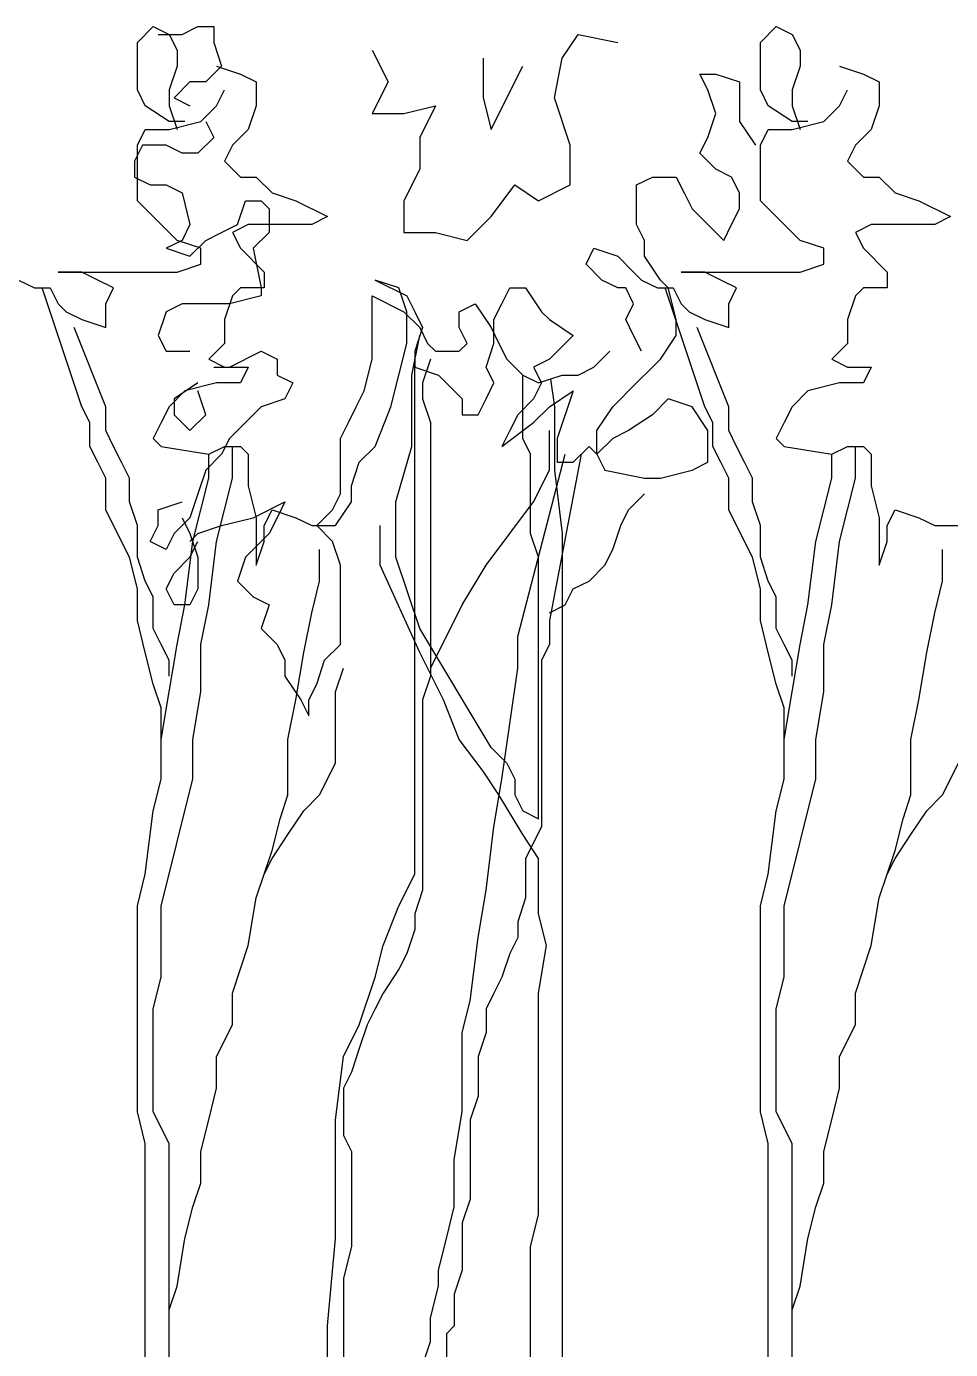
# Model space of a CAD drawing. Header units: millimetres. Extents: x 13268 to 164478, y 289082 to 363688.
# Drawn here: x 106673 to 109565, y 330861 to 335001 of the extents above; entities that cross this region are included whole.
import ezdxf

# ---------------------------------------------------------------- set-up
doc = ezdxf.new("R2010")
doc.units = ezdxf.units.MM

# ---------------------------------------------------------------- blocks, each defined once
blk = doc.blocks.new('A$C44BD239E')
for p, q in [((1958.6, 6446.5), (2008.2, 6496.2)), ((2008.2, 6496.2), (2057.8, 6471.3)), ((2023.8, 6471.3), (2098.2, 6471.3)), ((2057.8, 6471.3), (2082.6, 6421.8)), ((2098.2, 6471.3), (2147.7, 6496.2)), ((2147.7, 6496.2), (2197.3, 6496.2)), ((2197.3, 6496.2), (2197.3, 6446.5)), ((3288.2, 6397), (3337.8, 6471.3)), ((3337.8, 6471.3), (3461.7, 6446.5)), ((3908, 6446.5), (3957.6, 6496.2)), ((3957.6, 6496.2), (4007.2, 6471.3)), ((4007.2, 6471.3), (4032, 6421.8)), ((1958.6, 6397), (1958.6, 6446.5)), ((2082.6, 6421.8), (2082.6, 6372.1)), ((2197.3, 6446.5), (2222.1, 6372.1)), ((2693.1, 6421.8), (2742.8, 6322.6)), ((3908, 6397), (3908, 6446.5)), ((4032, 6421.8), (4032, 6372.1)), ((1958.6, 6297.8), (1958.6, 6397)), ((3040.2, 6397), (3040.2, 6273)), ((3263.4, 6273), (3288.2, 6397)), ((3908, 6297.8), (3908, 6397)), ((2082.6, 6372.1), (2057.8, 6297.8)), ((2222.1, 6372.1), (2172.5, 6322.6)), ((2206.6, 6372.1), (2280.9, 6347.4)), ((2280.9, 6347.4), (2330.5, 6322.6)), ((3114.6, 6273), (3164.3, 6372.1)), ((3743.7, 6297.8), (3718.9, 6347.4)), ((3718.9, 6347.4), (3768.5, 6347.4)), ((3768.5, 6347.4), (3842.9, 6322.6)), ((4032, 6372.1), (4007.2, 6297.8)), ((4156, 6372.1), (4230.3, 6347.4)), ((4230.3, 6347.4), (4279.9, 6322.6)), ((1983.4, 6248.2), (1958.6, 6297.8)), ((2057.8, 6297.8), (2057.8, 6248.2)), ((2123, 6322.6), (2073.3, 6273)), ((2172.5, 6322.6), (2123, 6322.6)), ((2206.6, 6248.2), (2231.3, 6297.8)), ((2330.5, 6322.6), (2330.5, 6248.2)), ((2742.8, 6322.6), (2693.1, 6223.4)), ((3768.5, 6223.4), (3743.7, 6297.8)), ((3842.9, 6322.6), (3842.9, 6248.2)), ((3932.8, 6248.2), (3908, 6297.8)), ((4007.2, 6297.8), (4007.2, 6248.2)), ((4156, 6248.2), (4180.7, 6297.8)), ((4279.9, 6322.6), (4279.9, 6248.2)), ((2073.3, 6273), (2123, 6248.2)), ((3040.2, 6273), (3065.1, 6173.8)), ((3065.1, 6173.8), (3114.6, 6273)), ((3313, 6124.2), (3263.4, 6273)), ((2057.8, 6198.6), (1983.4, 6248.2)), ((2057.8, 6248.2), (2082.6, 6173.8)), ((2157, 6198.6), (2206.6, 6248.2)), ((2330.5, 6248.2), (2305.7, 6173.8)), ((2693.1, 6223.4), (2792.3, 6223.4)), ((2792.3, 6223.4), (2891.5, 6248.2)), ((2891.5, 6248.2), (2841.9, 6149)), ((3743.7, 6149), (3768.5, 6223.4)), ((3842.9, 6248.2), (3842.9, 6198.6)), ((4007.2, 6198.6), (3932.8, 6248.2)), ((4007.2, 6248.2), (4032, 6173.8)), ((4106.3, 6198.6), (4156, 6248.2)), ((4279.9, 6248.2), (4255.1, 6173.8)), ((1958.6, 6124.2), (1983.4, 6173.8)), ((1983.4, 6173.8), (2057.8, 6173.8)), ((2057.8, 6173.8), (2157, 6198.6)), ((2107.4, 6198.6), (2057.8, 6198.6)), ((2172.5, 6198.6), (2197.3, 6149)), ((2305.7, 6173.8), (2256.2, 6124.2)), ((3842.9, 6198.6), (3892.5, 6124.2)), ((3908, 6124.2), (3932.8, 6173.8)), ((3932.8, 6173.8), (4007.2, 6173.8)), ((4007.2, 6173.8), (4106.3, 6198.6)), ((4056.8, 6198.6), (4007.2, 6198.6)), ((4255.1, 6173.8), (4205.5, 6124.2)), ((2197.3, 6149), (2147.7, 6099.4)), ((2841.9, 6149), (2841.9, 6049.9)), ((3718.9, 6099.4), (3743.7, 6149)), ((1974.2, 6124.2), (1949.4, 6074.6)), ((1958.6, 6074.6), (1958.6, 6124.2)), ((2048.6, 6124.2), (1974.2, 6124.2)), ((2098.2, 6099.4), (2048.6, 6124.2)), ((2147.7, 6099.4), (2098.2, 6099.4)), ((2256.2, 6124.2), (2231.3, 6074.6)), ((3313, 6000.2), (3313, 6124.2)), ((3768.5, 6049.9), (3718.9, 6099.4)), ((3908, 6074.6), (3908, 6124.2)), ((4205.5, 6124.2), (4180.7, 6074.6)), ((1949.4, 6074.6), (1949.4, 6025)), ((1958.6, 5950.7), (1958.6, 6074.6)), ((2231.3, 6074.6), (2280.9, 6025)), ((2841.9, 6049.9), (2792.3, 5950.7)), ((3818.1, 6025), (3768.5, 6049.9)), ((3908, 5950.7), (3908, 6074.6)), ((4180.7, 6074.6), (4230.3, 6025)), ((1949.4, 6025), (1999, 6000.2)), ((2280.9, 6025), (2330.5, 6025)), ((2330.5, 6025), (2380.1, 5975.5)), ((3520.6, 6000.2), (3570.1, 6025)), ((3570.1, 6025), (3644.5, 6025)), ((3644.5, 6025), (3669.3, 5975.5)), ((3842.9, 5975.5), (3818.1, 6025)), ((4230.3, 6025), (4279.9, 6025)), ((4279.9, 6025), (4329.5, 5975.5)), ((1999, 6000.2), (2048.6, 6000.2)), ((2048.6, 6000.2), (2098.2, 5975.5)), ((2098.2, 5975.5), (2123, 5876.3)), ((2380.1, 5975.5), (2454.5, 5950.7)), ((3065.1, 5901.1), (3139.4, 6000.2)), ((3139.4, 6000.2), (3213.8, 5950.7)), ((3213.8, 5950.7), (3313, 6000.2)), ((3520.6, 5950.7), (3520.6, 6000.2)), ((3669.3, 5975.5), (3694.1, 5925.8)), ((3842.9, 5925.8), (3842.9, 5975.5)), ((4329.5, 5975.5), (4403.9, 5950.7)), ((2033, 5876.3), (1958.6, 5950.7)), ((2271.7, 5876.3), (2296.5, 5950.7)), ((2296.5, 5950.7), (2346, 5950.7)), ((2346, 5950.7), (2370.9, 5925.8)), ((2370.9, 5925.8), (2370.9, 5851.5)), ((2454.5, 5950.7), (2553.7, 5901.1)), ((2792.3, 5950.7), (2792.3, 5851.5)), ((3520.6, 5876.3), (3520.6, 5950.7)), ((3694.1, 5925.8), (3743.7, 5876.3)), ((3818.1, 5876.3), (3842.9, 5925.8)), ((3982.4, 5876.3), (3908, 5950.7)), ((4403.9, 5950.7), (4503.1, 5901.1)), ((2553.7, 5901.1), (2504, 5876.3)), ((2990.7, 5826.7), (3065.1, 5901.1)), ((4503.1, 5901.1), (4453.4, 5876.3)), ((2082.6, 5826.7), (2033, 5876.3)), ((2123, 5876.3), (2098.2, 5826.7)), ((2172.5, 5826.7), (2222.1, 5851.5)), ((2222.1, 5851.5), (2271.7, 5876.3)), ((2305.7, 5876.3), (2256.2, 5851.5)), ((2256.2, 5851.5), (2280.9, 5801.9)), ((2404.9, 5876.3), (2305.7, 5876.3)), ((2370.9, 5851.5), (2321.3, 5801.9)), ((2504, 5876.3), (2404.9, 5876.3)), ((2792.3, 5851.5), (2891.5, 5851.5)), ((2891.5, 5851.5), (2990.7, 5826.7)), ((3545.3, 5826.7), (3520.6, 5876.3)), ((3743.7, 5876.3), (3793.3, 5826.7)), ((3793.3, 5826.7), (3818.1, 5876.3)), ((4032, 5826.7), (3982.4, 5876.3)), ((4255.1, 5876.3), (4205.5, 5851.5)), ((4205.5, 5851.5), (4230.3, 5801.9)), ((4354.3, 5876.3), (4255.1, 5876.3)), ((4453.4, 5876.3), (4354.3, 5876.3)), ((2098.2, 5826.7), (2048.6, 5801.9)), ((2048.6, 5801.9), (2123, 5777.1)), ((2157, 5801.9), (2082.6, 5826.7)), ((2123, 5777.1), (2172.5, 5826.7)), ((2157, 5752.3), (2157, 5801.9)), ((2280.9, 5801.9), (2355.3, 5727.5)), ((2321.3, 5801.9), (2346, 5678)), ((3362.6, 5752.3), (3387.3, 5801.9)), ((3387.3, 5801.9), (3461.7, 5777.1)), ((3545.3, 5777.1), (3545.3, 5826.7)), ((4106.3, 5801.9), (4032, 5826.7)), ((4106.3, 5752.3), (4106.3, 5801.9)), ((4230.3, 5801.9), (4304.7, 5727.5)), ((3461.7, 5777.1), (3511.4, 5727.5)), ((3595, 5702.7), (3545.3, 5777.1)), ((1785.1, 5727.5), (1710.7, 5727.5)), ((1710.7, 5727.5), (1760.3, 5727.5)), ((1760.3, 5727.5), (1859.4, 5727.5)), ((1834.7, 5702.7), (1785.1, 5727.5)), ((1859.4, 5727.5), (1958.6, 5727.5)), ((1958.6, 5727.5), (2033, 5727.5)), ((2033, 5727.5), (2082.6, 5727.5)), ((2082.6, 5727.5), (2157, 5752.3)), ((2355.3, 5727.5), (2355.3, 5678)), ((3412.2, 5702.7), (3362.6, 5752.3)), ((3511.4, 5727.5), (3536.1, 5702.7)), ((3734.5, 5727.5), (3660.1, 5727.5)), ((3660.1, 5727.5), (3709.7, 5727.5)), ((3709.7, 5727.5), (3808.8, 5727.5)), ((3784.1, 5702.7), (3734.5, 5727.5)), ((3808.8, 5727.5), (3908, 5727.5)), ((3908, 5727.5), (3982.4, 5727.5)), ((3982.4, 5727.5), (4032, 5727.5)), ((4032, 5727.5), (4106.3, 5752.3)), ((4304.7, 5727.5), (4304.7, 5678)), ((1586.7, 5702.7), (1636.3, 5678)), ((1636.3, 5678), (1685.9, 5678)), ((1785.1, 5306), (1661.1, 5678)), ((1685.9, 5678), (1710.7, 5628.3)), ((1884.2, 5678), (1834.7, 5702.7)), ((1859.4, 5628.3), (1884.2, 5678)), ((2280.9, 5678), (2256.2, 5653.1)), ((2355.3, 5678), (2280.9, 5678)), ((2346, 5678), (2346, 5653.1)), ((2776.8, 5678), (2702.4, 5702.7)), ((2702.4, 5702.7), (2801.6, 5653.1)), ((2801.6, 5603.6), (2776.8, 5678)), ((3099.1, 5628.3), (3123.9, 5678)), ((3123.9, 5678), (3173.5, 5678)), ((3173.5, 5678), (3223.1, 5603.6)), ((3461.7, 5678), (3412.2, 5702.7)), ((3486.5, 5678), (3461.7, 5678)), ((3511.4, 5628.3), (3486.5, 5678)), ((3536.1, 5702.7), (3585.7, 5678)), ((3585.7, 5678), (3635.3, 5678)), ((3619.7, 5678), (3595, 5702.7)), ((3734.5, 5306), (3610.5, 5678)), ((3644.5, 5578.8), (3619.7, 5678)), ((3635.3, 5678), (3660.1, 5628.3)), ((3833.6, 5678), (3784.1, 5702.7)), ((3808.8, 5628.3), (3833.6, 5678)), ((4230.3, 5678), (4205.5, 5653.1)), ((4304.7, 5678), (4230.3, 5678)), ((2256.2, 5653.1), (2231.3, 5578.8)), ((2346, 5653.1), (2246.9, 5628.3)), ((2693.1, 5578.8), (2693.1, 5653.1)), ((2693.1, 5653.1), (2792.3, 5603.6)), ((2801.6, 5653.1), (2826.4, 5603.6)), ((4205.5, 5653.1), (4180.7, 5578.8)), ((1710.7, 5628.3), (1735.5, 5603.6)), ((1735.5, 5603.6), (1785.1, 5578.8)), ((1859.4, 5553.9), (1859.4, 5628.3)), ((2048.6, 5603.6), (2023.8, 5529.2)), ((2098.2, 5628.3), (2048.6, 5603.6)), ((2197.3, 5628.3), (2098.2, 5628.3)), ((2246.9, 5628.3), (2197.3, 5628.3)), ((2792.3, 5603.6), (2841.9, 5553.9)), ((2801.6, 5504.4), (2801.6, 5603.6)), ((2826.4, 5603.6), (2851.1, 5553.9)), ((2965.9, 5603.6), (3015.5, 5628.3)), ((2965.9, 5553.9), (2965.9, 5603.6)), ((3015.5, 5628.3), (3065.1, 5553.9)), ((3074.3, 5578.8), (3099.1, 5628.3)), ((3223.1, 5603.6), (3247.9, 5578.8)), ((3486.5, 5578.8), (3511.4, 5628.3)), ((3660.1, 5628.3), (3684.9, 5603.6)), ((3684.9, 5603.6), (3734.5, 5578.8)), ((3808.8, 5553.9), (3808.8, 5628.3)), ((1859.4, 5306), (1760.3, 5553.9)), ((1785.1, 5578.8), (1859.4, 5553.9)), ((2231.3, 5578.8), (2231.3, 5504.4)), ((2693.1, 5529.2), (2693.1, 5578.8)), ((2851.1, 5553.9), (2826.4, 5479.6)), ((2841.9, 5553.9), (2866.7, 5504.4)), ((2990.7, 5504.4), (2965.9, 5553.9)), ((3065.1, 5553.9), (3089.9, 5504.4)), ((3074.3, 5504.4), (3074.3, 5578.8)), ((3247.9, 5578.8), (3322.3, 5529.2)), ((3511.4, 5529.2), (3486.5, 5578.8)), ((3644.5, 5529.2), (3644.5, 5578.8)), ((3808.8, 5306), (3709.7, 5553.9)), ((3734.5, 5578.8), (3808.8, 5553.9)), ((4180.7, 5578.8), (4180.7, 5504.4)), ((2023.8, 5529.2), (2048.6, 5479.6)), ((2693.1, 5454.8), (2693.1, 5529.2)), ((2817.2, 5405.2), (2841.9, 5529.2)), ((3322.3, 5529.2), (3247.9, 5454.8)), ((3536.1, 5479.6), (3511.4, 5529.2)), ((3595, 5454.8), (3644.5, 5529.2)), ((2048.6, 5479.6), (2123, 5479.6)), ((2231.3, 5504.4), (2181.8, 5454.8)), ((2246.9, 5430), (2346, 5479.6)), ((2346, 5479.6), (2395.7, 5454.8)), ((2776.8, 5405.2), (2801.6, 5504.4)), ((2826.4, 5479.6), (2826.4, 5430)), ((2866.7, 5504.4), (2891.5, 5479.6)), ((2891.5, 5479.6), (2965.9, 5479.6)), ((2965.9, 5479.6), (2990.7, 5504.4)), ((3049.5, 5430), (3074.3, 5504.4)), ((3089.9, 5504.4), (3114.6, 5454.8)), ((3387.3, 5430), (3437, 5479.6)), ((4180.7, 5504.4), (4131.2, 5454.8)), ((2181.8, 5454.8), (2231.3, 5430)), ((2197.3, 5430), (2246.9, 5430)), ((2231.3, 5430), (2305.7, 5430)), ((2305.7, 5430), (2280.9, 5380.4)), ((2395.7, 5454.8), (2395.7, 5405.2)), ((2668.4, 5355.6), (2693.1, 5454.8)), ((2826.4, 5355.6), (2826.4, 5454.8)), ((2826.4, 5430), (2900.8, 5405.2)), ((2876, 5454.8), (2851.1, 5380.4)), ((3074.3, 5380.4), (3049.5, 5430)), ((3114.6, 5454.8), (3164.3, 5405.2)), ((3247.9, 5454.8), (3198.2, 5430)), ((3198.2, 5430), (3223.1, 5380.4)), ((3337.8, 5405.2), (3387.3, 5430)), ((3520.6, 5380.4), (3570.1, 5430)), ((3570.1, 5430), (3595, 5454.8)), ((4131.2, 5454.8), (4180.7, 5430)), ((4180.7, 5430), (4255.1, 5430)), ((4255.1, 5430), (4230.3, 5380.4)), ((2395.7, 5405.2), (2445.2, 5380.4)), ((2752, 5306), (2776.8, 5405.2)), ((2817.2, 5306), (2817.2, 5405.2)), ((2900.8, 5405.2), (2975.2, 5330.8)), ((3164.3, 5355.6), (3164.3, 5405.2)), ((3164.3, 5405.2), (3213.8, 5380.4)), ((3213.8, 5380.4), (3288.2, 5405.2)), ((3251, 5392.8), (3263.4, 5306)), ((3288.2, 5405.2), (3337.8, 5405.2)), ((2107.4, 5355.6), (2057.8, 5306)), ((2147.7, 5380.4), (2073.3, 5330.8)), ((2206.6, 5380.4), (2107.4, 5355.6)), ((2172.5, 5281.2), (2147.7, 5355.6)), ((2280.9, 5380.4), (2206.6, 5380.4)), ((2445.2, 5380.4), (2420.4, 5330.8)), ((2643.6, 5306), (2668.4, 5355.6)), ((2826.4, 5206.8), (2826.4, 5355.6)), ((2851.1, 5380.4), (2851.1, 5330.8)), ((3049.5, 5330.8), (3074.3, 5380.4)), ((3164.3, 5306), (3164.3, 5355.6)), ((3223.1, 5380.4), (3198.2, 5330.8)), ((3247.9, 5306), (3322.3, 5355.6)), ((3322.3, 5355.6), (3272.6, 5206.8)), ((3446.2, 5306), (3520.6, 5380.4)), ((4056.8, 5355.6), (4007.2, 5306)), ((4156, 5380.4), (4056.8, 5355.6)), ((4230.3, 5380.4), (4156, 5380.4)), ((1809.9, 5256.4), (1785.1, 5306)), ((1859.4, 5231.7), (1859.4, 5306)), ((2057.8, 5306), (2033, 5256.4)), ((2073.3, 5330.8), (2073.3, 5281.2)), ((2346, 5306), (2296.5, 5256.4)), ((2420.4, 5330.8), (2346, 5306)), ((2618.8, 5256.4), (2643.6, 5306)), ((2702.4, 5182), (2752, 5306)), ((2817.2, 5182), (2817.2, 5306)), ((2851.1, 5330.8), (2876, 5256.4)), ((2975.2, 5330.8), (2975.2, 5281.2)), ((3024.7, 5281.2), (3049.5, 5330.8)), ((3198.2, 5330.8), (3148.7, 5281.2)), ((3164.3, 5256.4), (3164.3, 5306)), ((3198.2, 5256.4), (3247.9, 5306)), ((3263.4, 5306), (3263.4, 5206.8)), ((3396.6, 5231.7), (3446.2, 5306)), ((3619.7, 5330.8), (3570.1, 5281.2)), ((3694.1, 5306), (3619.7, 5330.8)), ((3743.7, 5231.7), (3694.1, 5306)), ((3759.2, 5256.4), (3734.5, 5306)), ((3808.8, 5231.7), (3808.8, 5306)), ((4007.2, 5306), (3982.4, 5256.4)), ((2073.3, 5281.2), (2123, 5231.7)), ((2123, 5231.7), (2172.5, 5281.2)), ((2975.2, 5281.2), (3024.7, 5281.2)), ((3148.7, 5281.2), (3123.9, 5231.7)), ((3570.1, 5281.2), (3495.8, 5231.7)), ((1809.9, 5182), (1809.9, 5256.4)), ((1884.2, 5182), (1859.4, 5231.7)), ((2033, 5256.4), (2008.2, 5206.8)), ((2296.5, 5256.4), (2246.9, 5206.8)), ((2594, 5206.8), (2618.8, 5256.4)), ((2876, 5256.4), (2876, 5157.3)), ((3099.1, 5182), (3198.2, 5256.4)), ((3123.9, 5231.7), (3099.1, 5182)), ((3164.3, 5206.8), (3164.3, 5256.4)), ((3247.9, 5107.6), (3247.9, 5231.7)), ((3396.6, 5157.3), (3396.6, 5231.7)), ((3495.8, 5231.7), (3446.2, 5206.8)), ((3743.7, 5132.5), (3743.7, 5231.7)), ((3759.2, 5182), (3759.2, 5256.4)), ((3833.6, 5182), (3808.8, 5231.7)), ((3982.4, 5256.4), (3957.6, 5206.8)), ((1834.7, 5132.5), (1809.9, 5182)), ((1909.1, 5132.5), (1884.2, 5182)), ((2008.2, 5206.8), (2033, 5182)), ((2033, 5182), (2181.8, 5157.3)), ((2181.8, 5157.3), (2231.3, 5182)), ((2246.9, 5206.8), (2222.1, 5157.3)), ((2231.3, 5182), (2280.9, 5182)), ((2256.2, 5082.9), (2256.2, 5182)), ((2280.9, 5182), (2305.7, 5157.3)), ((2594, 5157.3), (2594, 5206.8)), ((2652.8, 5132.5), (2702.4, 5182)), ((2767.5, 5008.5), (2817.2, 5182)), ((2826.4, 5058.1), (2826.4, 5206.8)), ((3189, 5157.3), (3164.3, 5206.8)), ((3263.4, 5206.8), (3263.4, 5107.6)), ((3272.6, 5206.8), (3272.6, 5132.5)), ((3322.3, 5132.5), (3371.8, 5182)), ((3371.8, 5182), (3396.6, 5157.3)), ((3446.2, 5206.8), (3396.6, 5157.3)), ((3784.1, 5132.5), (3759.2, 5182)), ((3858.4, 5132.5), (3833.6, 5182)), ((3957.6, 5206.8), (3982.4, 5182)), ((3982.4, 5182), (4131.2, 5157.3)), ((4131.2, 5157.3), (4180.7, 5182)), ((4180.7, 5182), (4230.3, 5182)), ((4205.5, 5082.9), (4205.5, 5182)), ((4230.3, 5182), (4255.1, 5157.3)), ((2222.1, 5157.3), (2172.5, 5107.6)), ((2181.8, 5082.9), (2181.8, 5157.3)), ((2305.7, 5157.3), (2305.7, 5058.1)), ((2594, 5107.6), (2594, 5157.3)), ((2876, 5157.3), (2876, 5107.6)), ((3148.7, 4587), (3297.4, 5157.3)), ((3189, 5107.6), (3189, 5157.3)), ((3347, 5157.3), (3247.9, 4636.6)), ((3396.6, 5157.3), (3421.4, 5107.6)), ((4131.2, 5082.9), (4131.2, 5157.3)), ((4255.1, 5157.3), (4255.1, 5058.1)), ((1859.4, 5082.9), (1834.7, 5132.5)), ((1933.8, 5082.9), (1909.1, 5132.5)), ((2172.5, 5107.6), (2147.7, 5033.3)), ((2594, 5033.3), (2594, 5107.6)), ((2628.1, 5058.1), (2652.8, 5132.5)), ((2876, 5107.6), (2876, 5008.5)), ((3189, 5058.1), (3189, 5107.6)), ((3198.2, 5008.5), (3247.9, 5107.6)), ((3263.4, 5107.6), (3288.2, 4909.3)), ((3272.6, 5132.5), (3322.3, 5132.5)), ((3421.4, 5107.6), (3545.3, 5082.9)), ((3595, 5082.9), (3694.1, 5107.6)), ((3694.1, 5107.6), (3743.7, 5132.5)), ((3808.8, 5082.9), (3784.1, 5132.5)), ((3883.2, 5082.9), (3858.4, 5132.5)), ((1859.4, 4983.7), (1859.4, 5082.9)), ((1933.8, 5008.5), (1933.8, 5082.9)), ((2132.2, 4884.5), (2181.8, 5082.9)), ((2206.6, 4884.5), (2256.2, 5082.9)), ((2305.7, 5058.1), (2330.5, 4958.9)), ((2628.1, 5008.5), (2628.1, 5058.1)), ((2826.4, 4958.9), (2826.4, 5058.1)), ((3189, 5008.5), (3189, 5058.1)), ((3545.3, 5082.9), (3595, 5082.9)), ((3808.8, 4983.7), (3808.8, 5082.9)), ((3883.2, 5008.5), (3883.2, 5082.9)), ((4081.6, 4884.5), (4131.2, 5082.9)), ((4156, 4884.5), (4205.5, 5082.9)), ((4255.1, 5058.1), (4279.9, 4958.9)), ((2147.7, 5033.3), (2123, 4958.9)), ((2569.2, 4983.7), (2594, 5033.3)), ((3495.8, 4983.7), (3545.3, 5033.3)), ((1884.2, 4934.1), (1859.4, 4983.7)), ((1958.6, 4934.1), (1933.8, 5008.5)), ((2023.8, 4983.7), (2098.2, 5008.5)), ((2023.8, 4934.1), (2023.8, 4983.7)), ((2321.3, 4958.9), (2420.4, 5008.5)), ((2355.3, 4934.1), (2380.1, 4983.7)), ((2380.1, 4983.7), (2454.5, 4958.9)), ((2420.4, 5008.5), (2395.7, 4958.9)), ((2519.6, 4934.1), (2569.2, 4983.7)), ((2578.4, 4934.1), (2628.1, 5008.5)), ((2767.5, 4834.9), (2767.5, 5008.5)), ((2876, 5008.5), (2876, 4934.1)), ((3123.9, 4909.3), (3198.2, 5008.5)), ((3189, 4958.9), (3189, 5008.5)), ((3471, 4934.1), (3495.8, 4983.7)), ((3833.6, 4934.1), (3808.8, 4983.7)), ((3908, 4934.1), (3883.2, 5008.5)), ((4304.7, 4934.1), (4329.5, 4983.7)), ((4329.5, 4983.7), (4403.9, 4958.9)), ((1933.8, 4834.9), (1884.2, 4934.1)), ((1958.6, 4884.5), (1958.6, 4934.1)), ((1999, 4884.5), (2023.8, 4934.1)), ((2123, 4958.9), (2073.3, 4909.3)), ((2098.2, 4958.9), (2123, 4909.3)), ((2147.7, 4909.3), (2222.1, 4934.1)), ((2222.1, 4934.1), (2321.3, 4958.9)), ((2330.5, 4958.9), (2330.5, 4884.5)), ((2355.3, 4884.5), (2355.3, 4934.1)), ((2395.7, 4958.9), (2370.9, 4909.3)), ((2454.5, 4958.9), (2504, 4934.1)), ((2504, 4934.1), (2578.4, 4934.1)), ((2569.2, 4884.5), (2519.6, 4934.1)), ((2718, 4810.1), (2718, 4934.1)), ((2826.4, 4810.1), (2826.4, 4958.9)), ((2876, 4934.1), (2876, 4859.7)), ((3189, 4909.3), (3189, 4958.9)), ((3446.2, 4859.7), (3471, 4934.1)), ((3883.2, 4834.9), (3833.6, 4934.1)), ((3908, 4884.5), (3908, 4934.1)), ((4279.9, 4958.9), (4279.9, 4884.5)), ((4304.7, 4884.5), (4304.7, 4934.1)), ((4403.9, 4958.9), (4453.4, 4934.1)), ((4453.4, 4934.1), (4527.8, 4934.1)), ((2073.3, 4909.3), (2048.6, 4859.7)), ((2123, 4909.3), (2147.7, 4834.9)), ((2123, 4884.5), (2147.7, 4909.3)), ((2370.9, 4909.3), (2321.3, 4859.7)), ((3049.5, 4810.1), (3123.9, 4909.3)), ((3213.8, 4834.9), (3189, 4909.3)), ((3288.2, 4909.3), (3288.2, 4711)), ((1958.6, 4834.9), (1958.6, 4884.5)), ((2048.6, 4859.7), (1999, 4884.5)), ((2107.4, 4686.2), (2132.2, 4884.5)), ((2123, 4834.9), (2147.7, 4884.5)), ((2181.8, 4686.2), (2206.6, 4884.5)), ((2321.3, 4859.7), (2296.5, 4834.9)), ((2330.5, 4884.5), (2330.5, 4810.1)), ((2330.5, 4810.1), (2355.3, 4884.5)), ((2528.9, 4760.5), (2528.9, 4859.7)), ((2594, 4810.1), (2569.2, 4884.5)), ((2876, 4859.7), (2876, 4810.1)), ((3421.4, 4810.1), (3446.2, 4859.7)), ((3908, 4834.9), (3908, 4884.5)), ((4056.8, 4686.2), (4081.6, 4884.5)), ((4131.2, 4686.2), (4156, 4884.5)), ((4279.9, 4884.5), (4279.9, 4810.1)), ((4279.9, 4810.1), (4304.7, 4884.5)), ((4478.3, 4760.5), (4478.3, 4859.7)), ((1958.6, 4735.7), (1933.8, 4834.9)), ((1983.4, 4760.5), (1958.6, 4834.9)), ((2073.3, 4785.4), (2123, 4834.9)), ((2147.7, 4834.9), (2147.7, 4785.4)), ((2296.5, 4834.9), (2271.7, 4760.5)), ((2594, 4711), (2594, 4810.1)), ((2841.9, 4537.4), (2718, 4810.1)), ((2841.9, 4611.8), (2767.5, 4834.9)), ((2826.4, 4711), (2826.4, 4810.1)), ((2876, 4810.1), (2876, 4735.7)), ((2975.2, 4686.2), (3049.5, 4810.1)), ((3213.8, 4760.5), (3213.8, 4834.9)), ((3371.8, 4760.5), (3421.4, 4810.1)), ((3908, 4735.7), (3883.2, 4834.9)), ((3932.8, 4760.5), (3908, 4834.9)), ((2048.6, 4735.7), (2073.3, 4785.4)), ((2147.7, 4785.4), (2147.7, 4735.7)), ((1958.6, 4636.6), (1958.6, 4735.7)), ((2008.2, 4711), (1983.4, 4760.5)), ((2073.3, 4686.2), (2048.6, 4735.7)), ((2147.7, 4735.7), (2123, 4686.2)), ((2271.7, 4760.5), (2321.3, 4711)), ((2504, 4661.3), (2528.9, 4760.5)), ((2876, 4735.7), (2876, 4661.3)), ((3213.8, 4711), (3213.8, 4760.5)), ((3297.4, 4686.2), (3322.3, 4735.7)), ((3322.3, 4735.7), (3371.8, 4760.5)), ((3908, 4636.6), (3908, 4735.7)), ((3957.6, 4711), (3932.8, 4760.5)), ((4453.4, 4661.3), (4478.3, 4760.5)), ((2008.2, 4611.8), (2008.2, 4711)), ((2123, 4686.2), (2073.3, 4686.2)), ((2082.6, 4562.2), (2107.4, 4686.2)), ((2157, 4562.2), (2181.8, 4686.2)), ((2321.3, 4711), (2370.9, 4686.2)), ((2370.9, 4686.2), (2346, 4611.8)), ((2594, 4686.2), (2594, 4711)), ((2594, 4611.8), (2594, 4686.2)), ((2826.4, 4587), (2826.4, 4711)), ((2925.5, 4587), (2975.2, 4686.2)), ((3213.8, 4661.3), (3213.8, 4711)), ((3247.9, 4661.3), (3297.4, 4686.2)), ((3288.2, 4711), (3288.2, 4512.6)), ((3957.6, 4611.8), (3957.6, 4711)), ((4032, 4562.2), (4056.8, 4686.2)), ((4106.3, 4562.2), (4131.2, 4686.2)), ((2479.3, 4537.4), (2504, 4661.3)), ((2876, 4661.3), (2876, 4611.8)), ((3213.8, 4611.8), (3213.8, 4661.3)), ((4428.7, 4537.4), (4453.4, 4661.3)), ((1983.4, 4537.4), (1958.6, 4636.6)), ((2033, 4562.2), (2008.2, 4611.8)), ((2346, 4611.8), (2395.7, 4562.2)), ((2594, 4562.2), (2594, 4611.8)), ((3065.1, 4239.9), (2841.9, 4611.8)), ((2876, 4611.8), (2876, 4562.2)), ((3213.8, 4562.2), (3213.8, 4611.8)), ((3247.9, 4636.6), (3247.9, 4562.2)), ((3932.8, 4537.4), (3908, 4636.6)), ((3982.4, 4562.2), (3957.6, 4611.8)), ((2057.8, 4512.6), (2033, 4562.2)), ((2057.8, 4413.4), (2082.6, 4562.2)), ((2157, 4413.4), (2157, 4562.2)), ((2395.7, 4562.2), (2420.4, 4512.6)), ((2544.4, 4512.6), (2594, 4562.2)), ((2826.4, 4388.6), (2826.4, 4587)), ((2876, 4487.8), (2925.5, 4587)), ((2876, 4562.2), (2876, 4463)), ((3148.7, 4487.8), (3148.7, 4587)), ((3213.8, 4487.8), (3213.8, 4562.2)), ((3247.9, 4562.2), (3223.1, 4512.6)), ((4007.2, 4512.6), (3982.4, 4562.2)), ((4007.2, 4413.4), (4032, 4562.2)), ((4106.3, 4413.4), (4106.3, 4562.2)), ((2008.2, 4438.2), (1983.4, 4537.4)), ((2454.5, 4388.6), (2479.3, 4537.4)), ((2916.3, 4388.6), (2841.9, 4537.4)), ((3957.6, 4438.2), (3932.8, 4537.4)), ((4403.9, 4388.6), (4428.7, 4537.4)), ((2057.8, 4463), (2057.8, 4512.6)), ((2420.4, 4512.6), (2420.4, 4463)), ((2519.6, 4438.2), (2544.4, 4512.6)), ((2578.4, 4413.4), (2603.2, 4487.8)), ((3123.9, 4314.2), (3148.7, 4487.8)), ((3213.8, 4438.2), (3213.8, 4487.8)), ((3223.1, 4512.6), (3223.1, 4463)), ((3288.2, 4512.6), (3288.2, 4314.2)), ((4007.2, 4463), (4007.2, 4512.6)), ((2033, 4363.8), (2008.2, 4438.2)), ((2420.4, 4463), (2470.1, 4388.6)), ((2494.8, 4388.6), (2519.6, 4438.2)), ((2876, 4463), (2851.1, 4388.6)), ((3213.8, 4388.6), (3213.8, 4438.2)), ((3223.1, 4463), (3223.1, 4388.6)), ((3982.4, 4363.8), (3957.6, 4438.2)), ((2033, 4264.6), (2057.8, 4413.4)), ((2132.2, 4264.6), (2157, 4413.4)), ((2578.4, 4314.2), (2578.4, 4413.4)), ((3982.4, 4264.6), (4007.2, 4413.4)), ((4081.6, 4264.6), (4106.3, 4413.4)), ((2033, 4314.2), (2033, 4363.8)), ((2429.7, 4264.6), (2454.5, 4388.6)), ((2470.1, 4388.6), (2494.8, 4339)), ((2494.8, 4339), (2494.8, 4388.6)), ((2826.4, 4239.9), (2826.4, 4388.6)), ((2851.1, 4388.6), (2851.1, 4314.2)), ((2965.9, 4264.6), (2916.3, 4388.6)), ((3213.8, 4314.2), (3213.8, 4388.6)), ((3223.1, 4388.6), (3223.1, 4314.2)), ((3982.4, 4314.2), (3982.4, 4363.8)), ((4379.1, 4264.6), (4403.9, 4388.6)), ((2033, 4239.9), (2033, 4314.2)), ((2578.4, 4264.6), (2578.4, 4314.2)), ((2851.1, 4314.2), (2851.1, 4239.9)), ((3099.1, 4140.7), (3123.9, 4314.2)), ((3213.8, 4264.6), (3213.8, 4314.2)), ((3223.1, 4314.2), (3223.1, 4239.9)), ((3288.2, 4314.2), (3288.2, 4140.7)), ((3982.4, 4239.9), (3982.4, 4314.2)), ((2033, 4140.7), (2033, 4264.6)), ((2132.2, 4140.7), (2132.2, 4264.6)), ((2429.7, 4165.5), (2429.7, 4264.6)), ((2578.4, 4190.2), (2578.4, 4264.6)), ((2826.4, 4066.3), (2826.4, 4239.9)), ((2851.1, 4239.9), (2851.1, 4165.5)), ((3040.2, 4165.5), (2965.9, 4264.6)), ((3065.1, 4239.9), (3114.6, 4190.2)), ((3213.8, 4215), (3213.8, 4264.6)), ((3223.1, 4239.9), (3223.1, 4165.5)), ((3982.4, 4140.7), (3982.4, 4264.6)), ((4081.6, 4140.7), (4081.6, 4264.6)), ((4379.1, 4165.5), (4379.1, 4264.6)), ((2528.9, 4091.1), (2578.4, 4190.2)), ((3114.6, 4190.2), (3139.4, 4140.7)), ((3213.8, 4140.7), (3213.8, 4215)), ((4478.3, 4091.1), (4527.8, 4190.2)), ((2008.2, 4041.5), (2033, 4140.7)), ((2107.4, 4041.5), (2132.2, 4140.7)), ((2429.7, 4091.1), (2429.7, 4165.5)), ((2851.1, 4165.5), (2851.1, 4115.9)), ((3089.9, 4091.1), (3040.2, 4165.5)), ((3074.3, 3991.9), (3099.1, 4140.7)), ((3139.4, 4140.7), (3139.4, 4091.1)), ((3213.8, 4091.1), (3213.8, 4140.7)), ((3223.1, 4165.5), (3223.1, 4091.1)), ((3288.2, 4140.7), (3288.2, 4041.5)), ((3957.6, 4041.5), (3982.4, 4140.7)), ((4056.8, 4041.5), (4081.6, 4140.7)), ((4379.1, 4091.1), (4379.1, 4165.5)), ((2851.1, 4115.9), (2851.1, 4066.3)), ((2404.9, 4016.7), (2429.7, 4091.1)), ((2479.3, 4041.5), (2528.9, 4091.1)), ((2826.4, 3991.9), (2826.4, 4066.3)), ((2851.1, 4066.3), (2851.1, 4016.7)), ((3164.3, 3967.1), (3089.9, 4091.1)), ((3139.4, 4091.1), (3164.3, 4041.5)), ((3213.8, 4041.5), (3213.8, 4091.1)), ((3223.1, 4091.1), (3223.1, 4041.5)), ((4354.3, 4016.7), (4379.1, 4091.1)), ((4428.7, 4041.5), (4478.3, 4091.1)), ((1983.4, 3843.1), (2008.2, 4041.5)), ((2057.8, 3843.1), (2107.4, 4041.5)), ((2380.1, 3917.5), (2404.9, 4016.7)), ((2429.7, 3967.1), (2479.3, 4041.5)), ((2851.1, 4016.7), (2851.1, 3967.1)), ((3164.3, 4041.5), (3213.8, 4016.7)), ((3213.8, 4016.7), (3213.8, 4041.5)), ((3223.1, 4041.5), (3223.1, 3991.9)), ((3288.2, 4041.5), (3288.2, 3917.5)), ((3932.8, 3843.1), (3957.6, 4041.5)), ((4007.2, 3843.1), (4056.8, 4041.5)), ((4329.5, 3917.5), (4354.3, 4016.7)), ((4379.1, 3967.1), (4428.7, 4041.5)), ((2826.4, 3843.1), (2826.4, 3991.9)), ((3049.5, 3793.6), (3074.3, 3991.9)), ((3223.1, 3991.9), (3173.5, 3892.7)), ((2380.1, 3892.7), (2429.7, 3967.1)), ((2851.1, 3967.1), (2851.1, 3917.5)), ((3213.8, 3892.7), (3164.3, 3967.1)), ((4329.5, 3892.7), (4379.1, 3967.1)), ((2330.5, 3768.8), (2380.1, 3917.5)), ((2355.3, 3843.1), (2380.1, 3892.7)), ((2851.1, 3917.5), (2851.1, 3868)), ((3173.5, 3892.7), (3173.5, 3818.3)), ((3213.8, 3719.2), (3213.8, 3892.7)), ((3288.2, 3917.5), (3288.2, 3743.9)), ((4279.9, 3768.8), (4329.5, 3917.5)), ((4304.7, 3843.1), (4329.5, 3892.7)), ((2851.1, 3868), (2851.1, 3793.6)), ((1958.6, 3743.9), (1983.4, 3843.1)), ((2033, 3743.9), (2057.8, 3843.1)), ((2776.8, 3743.9), (2826.4, 3843.1)), ((3173.5, 3818.3), (3173.5, 3768.8)), ((3908, 3743.9), (3932.8, 3843.1)), ((3982.4, 3743.9), (4007.2, 3843.1)), ((2305.7, 3620), (2330.5, 3768.8)), ((2851.1, 3793.6), (2826.4, 3719.2)), ((3024.7, 3644.8), (3049.5, 3793.6)), ((3173.5, 3768.8), (3148.7, 3694.4)), ((4255.1, 3620), (4279.9, 3768.8)), ((1958.6, 3644.8), (1958.6, 3743.9)), ((2033, 3644.8), (2033, 3743.9)), ((2727.2, 3620), (2776.8, 3743.9)), ((3288.2, 3743.9), (3288.2, 3471.2)), ((3908, 3644.8), (3908, 3743.9)), ((3982.4, 3644.8), (3982.4, 3743.9)), ((2826.4, 3719.2), (2826.4, 3669.6)), ((3148.7, 3694.4), (3148.7, 3644.8)), ((3238.6, 3620), (3213.8, 3719.2)), ((1958.6, 3520.8), (1958.6, 3644.8)), ((2033, 3520.8), (2033, 3644.8)), ((2826.4, 3669.6), (2801.6, 3595.2)), ((2999.9, 3446.4), (3024.7, 3644.8)), ((3148.7, 3644.8), (3123.9, 3595.2)), ((3908, 3520.8), (3908, 3644.8)), ((3982.4, 3520.8), (3982.4, 3644.8)), ((2256.2, 3471.2), (2305.7, 3620)), ((2702.4, 3520.8), (2727.2, 3620)), ((3213.8, 3471.2), (3238.6, 3620)), ((4205.5, 3471.2), (4255.1, 3620)), ((2801.6, 3595.2), (2776.8, 3545.6)), ((3123.9, 3595.2), (3099.1, 3520.8)), ((1958.6, 3421.7), (1958.6, 3520.8)), ((2008.2, 3421.7), (2033, 3520.8)), ((2652.8, 3372), (2702.4, 3520.8)), ((2776.8, 3545.6), (2727.2, 3471.2)), ((3099.1, 3520.8), (3074.3, 3471.2)), ((3908, 3421.7), (3908, 3520.8)), ((3957.6, 3421.7), (3982.4, 3520.8)), ((2256.2, 3372), (2256.2, 3471.2)), ((2727.2, 3471.2), (2702.4, 3421.7)), ((2975.2, 3347.3), (2999.9, 3446.4)), ((3074.3, 3471.2), (3049.5, 3421.7)), ((3213.8, 3322.5), (3213.8, 3471.2)), ((3288.2, 3471.2), (3288.2, 3297.6)), ((4205.5, 3372), (4205.5, 3471.2)), ((1958.6, 3322.5), (1958.6, 3421.7)), ((2008.2, 3322.5), (2008.2, 3421.7)), ((2702.4, 3421.7), (2677.6, 3372)), ((3049.5, 3421.7), (3049.5, 3347.3)), ((3908, 3322.5), (3908, 3421.7)), ((3957.6, 3322.5), (3957.6, 3421.7)), ((2206.6, 3272.9), (2256.2, 3372)), ((2603.2, 3272.9), (2652.8, 3372)), ((2677.6, 3372), (2652.8, 3297.6)), ((4156, 3272.9), (4205.5, 3372)), ((1958.6, 3198.5), (1958.6, 3322.5)), ((2008.2, 3198.5), (2008.2, 3322.5)), ((2975.2, 3248.1), (2975.2, 3347.3)), ((3049.5, 3347.3), (3024.7, 3272.9)), ((3213.8, 3148.9), (3213.8, 3322.5)), ((3908, 3198.5), (3908, 3322.5)), ((3957.6, 3198.5), (3957.6, 3322.5)), ((2206.6, 3173.7), (2206.6, 3272.9)), ((2578.4, 3074.5), (2603.2, 3272.9)), ((2652.8, 3297.6), (2628.1, 3223.3)), ((3024.7, 3272.9), (3024.7, 3223.3)), ((3288.2, 3297.6), (3288.2, 3198.5)), ((4156, 3173.7), (4156, 3272.9)), ((2975.2, 3099.3), (2975.2, 3248.1)), ((1958.6, 3099.3), (1958.6, 3198.5)), ((2008.2, 3099.3), (2008.2, 3198.5)), ((2628.1, 3223.3), (2603.2, 3173.7)), ((3024.7, 3223.3), (3024.7, 3148.9)), ((3288.2, 3198.5), (3288.2, 3000.1)), ((3908, 3099.3), (3908, 3198.5)), ((3957.6, 3099.3), (3957.6, 3198.5)), ((2181.8, 3074.5), (2206.6, 3173.7)), ((2603.2, 3173.7), (2603.2, 3099.3)), ((3024.7, 3148.9), (2999.9, 3074.5)), ((3213.8, 3024.9), (3213.8, 3148.9)), ((4131.2, 3074.5), (4156, 3173.7)), ((1983.4, 3000.1), (1958.6, 3099.3)), ((2057.8, 3000.1), (2008.2, 3099.3)), ((2157, 2975.4), (2181.8, 3074.5)), ((2578.4, 2901), (2578.4, 3074.5)), ((2603.2, 3099.3), (2603.2, 3024.9)), ((2950.3, 2950.5), (2975.2, 3099.3)), ((2999.9, 3074.5), (2999.9, 3000.1)), ((3932.8, 3000.1), (3908, 3099.3)), ((4007.2, 3000.1), (3957.6, 3099.3)), ((4106.3, 2975.4), (4131.2, 3074.5)), ((2603.2, 3024.9), (2628.1, 2975.4)), ((3213.8, 2777), (3213.8, 3024.9)), ((1983.4, 2876.2), (1983.4, 3000.1)), ((2057.8, 2876.2), (2057.8, 3000.1)), ((2999.9, 3000.1), (2999.9, 2925.7)), ((3288.2, 3000.1), (3288.2, 2801.8)), ((3932.8, 2876.2), (3932.8, 3000.1)), ((4007.2, 2876.2), (4007.2, 3000.1)), ((2157, 2876.2), (2157, 2975.4)), ((2628.1, 2975.4), (2628.1, 2901)), ((2950.3, 2801.8), (2950.3, 2950.5)), ((4106.3, 2876.2), (4106.3, 2975.4)), ((2578.4, 2702.6), (2578.4, 2901)), ((2628.1, 2901), (2628.1, 2851.3)), ((2999.9, 2925.7), (2999.9, 2876.2)), ((1983.4, 2752.2), (1983.4, 2876.2)), ((2057.8, 2752.2), (2057.8, 2876.2)), ((2132.2, 2801.8), (2157, 2876.2)), ((2999.9, 2876.2), (2999.9, 2826.6)), ((3932.8, 2752.2), (3932.8, 2876.2)), ((4007.2, 2752.2), (4007.2, 2876.2)), ((4081.6, 2801.8), (4106.3, 2876.2)), ((2628.1, 2851.3), (2628.1, 2801.8)), ((2999.9, 2826.6), (2975.2, 2752.2)), ((2107.4, 2702.6), (2132.2, 2801.8)), ((2628.1, 2801.8), (2628.1, 2752.2)), ((2925.5, 2702.6), (2950.3, 2801.8)), ((3189, 2677.8), (3213.8, 2777)), ((3288.2, 2801.8), (3288.2, 2603.5)), ((4056.8, 2702.6), (4081.6, 2801.8)), ((1983.4, 2628.2), (1983.4, 2752.2)), ((2057.8, 2628.2), (2057.8, 2752.2)), ((2628.1, 2752.2), (2628.1, 2677.8)), ((2975.2, 2752.2), (2975.2, 2702.6)), ((3932.8, 2628.2), (3932.8, 2752.2)), ((4007.2, 2628.2), (4007.2, 2752.2)), ((2082.6, 2553.8), (2107.4, 2702.6)), ((2553.7, 2429.9), (2578.4, 2702.6)), ((2900.8, 2603.5), (2925.5, 2702.6)), ((2975.2, 2702.6), (2975.2, 2653)), ((4032, 2553.8), (4056.8, 2702.6)), ((2628.1, 2677.8), (2603.2, 2578.6)), ((2975.2, 2653), (2975.2, 2603.5)), ((3189, 2504.3), (3189, 2677.8)), ((1983.4, 2504.3), (1983.4, 2628.2)), ((2057.8, 2504.3), (2057.8, 2628.2)), ((3932.8, 2504.3), (3932.8, 2628.2)), ((4007.2, 2504.3), (4007.2, 2628.2)), ((2603.2, 2578.6), (2603.2, 2504.3)), ((2900.8, 2553.8), (2900.8, 2603.5)), ((2975.2, 2603.5), (2950.3, 2529.1)), ((3288.2, 2603.5), (3288.2, 2405.1)), ((2057.8, 2479.4), (2082.6, 2553.8)), ((2876, 2454.7), (2900.8, 2553.8)), ((2950.3, 2529.1), (2950.3, 2479.4)), ((4007.2, 2479.4), (4032, 2553.8)), ((1983.4, 2405.1), (1983.4, 2504.3)), ((2057.8, 2405.1), (2057.8, 2504.3)), ((2603.2, 2504.3), (2603.2, 2429.9)), ((3189, 2330.7), (3189, 2504.3)), ((3932.8, 2405.1), (3932.8, 2504.3)), ((4007.2, 2405.1), (4007.2, 2504.3)), ((2057.8, 2405.1), (2057.8, 2479.4)), ((2876, 2380.3), (2876, 2454.7)), ((2950.3, 2479.4), (2950.3, 2429.9)), ((4007.2, 2405.1), (4007.2, 2479.4)), ((1983.4, 2330.7), (1983.4, 2405.1)), ((2057.8, 2330.7), (2057.8, 2405.1)), ((2057.8, 2380.3), (2057.8, 2405.1)), ((2553.7, 2305.9), (2553.7, 2429.9)), ((2603.2, 2429.9), (2603.2, 2405.1)), ((2603.2, 2405.1), (2603.2, 2330.7)), ((2950.3, 2429.9), (2925.5, 2405.1)), ((2925.5, 2405.1), (2925.5, 2330.7)), ((3288.2, 2405.1), (3288.2, 2231.5)), ((3932.8, 2330.7), (3932.8, 2405.1)), ((4007.2, 2330.7), (4007.2, 2405.1)), ((4007.2, 2380.3), (4007.2, 2405.1)), ((2851.1, 2305.9), (2876, 2380.3))]:
    blk.add_line(p, q)

msp = doc.modelspace()

# ---------------------------------------------------------------- block references
msp.add_blockref('A$C44BD239E', (105061.7, 328505.2))

doc.saveas('drawing.dxf')
